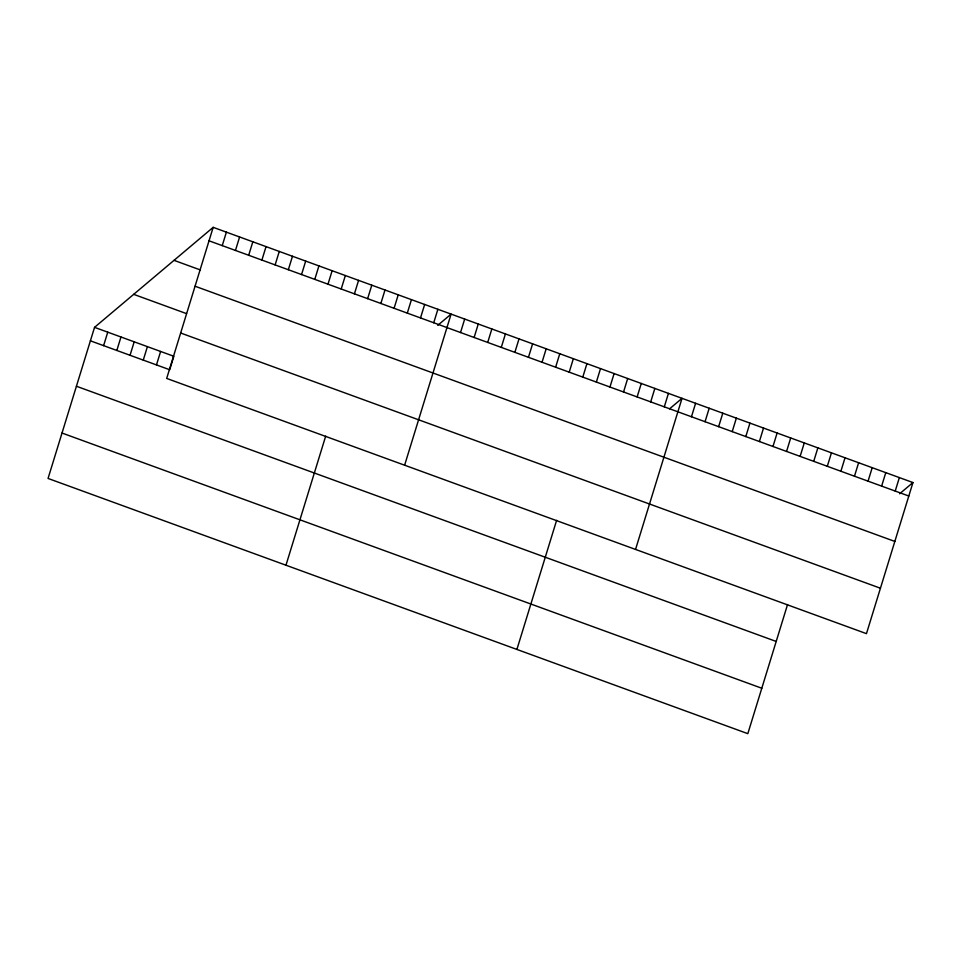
<?xml version="1.0" encoding="UTF-8"?>
<svg xmlns="http://www.w3.org/2000/svg" width="961" height="961" viewBox="0 0 961 961"><rect width="100%" height="100%" fill="white"/><g stroke="black" fill="none" stroke-linecap="round" stroke-linejoin="round"><path stroke-width="1.44" d="M213.174 227.337L166.685 378.43L866.462 633.647L912.95 482.554L213.174 227.337L94.538 327.353L48.05 478.446L747.826 733.663L787.552 604.553M103.608 345.648L107.752 332.17M116.822 350.465L120.966 336.999M130.047 355.282L134.192 341.816M143.261 360.111L147.405 346.633M156.475 364.928L160.619 351.462M222.243 245.632L226.388 232.154M235.457 250.449L239.601 236.983M248.683 255.266L252.827 241.8M261.897 260.095L266.041 246.617M275.122 264.912L279.267 251.446M288.336 269.729L292.48 256.263M301.55 274.558L305.694 261.08M314.776 279.375L318.92 265.897M327.989 284.192L332.134 270.726M341.203 289.021L345.347 275.543M354.429 293.838L358.573 280.36M367.643 298.655L371.787 285.189M285.97 565.224L325.695 436.114M380.856 303.472L385.001 290.006M394.082 308.301L398.226 294.823M407.296 313.118L411.44 299.652M420.51 317.935L424.654 304.469M433.735 322.764L437.88 309.286M404.617 465.208L451.093 314.115L437.748 325.359M460.535 332.53L464.68 319.064M474.121 337.491L478.266 324.013M487.707 342.44L491.852 328.974M501.282 347.401L505.426 333.923M514.868 352.351L519.012 338.885M528.454 357.312L532.598 343.834M542.04 362.261L546.184 348.783M555.626 367.21L559.77 353.744M569.212 372.171L573.357 358.693M582.786 377.12L586.931 363.654M596.373 382.082L600.517 368.604M516.898 649.444L556.623 520.333M609.959 387.031L614.103 373.565M623.545 391.98L627.689 378.514M637.131 396.941L641.275 383.463M650.705 401.89L654.849 388.424M664.291 406.851L668.436 393.373M635.545 549.428L682.022 398.334L669.565 408.833M691.464 416.762L695.608 403.284M705.05 421.711L709.194 408.245M718.636 426.66L722.78 413.194M732.21 431.621L736.354 418.143M745.796 436.57L749.94 423.104M759.382 441.531L763.527 428.053M772.968 446.481L777.113 433.015M786.554 451.43L790.699 437.964M800.129 456.391L804.273 442.913M813.715 461.34L817.859 447.874M827.301 466.301L831.445 452.823M840.887 471.25L845.031 457.784M854.473 476.212L858.617 462.734M868.059 481.161L872.204 467.695M881.633 486.11L885.778 472.644M895.22 491.071L899.364 477.593M899.604 493.798L912.95 482.554M209.03 240.803L908.806 496.02M174.025 260.347L200.453 269.981M195.059 286.222L894.835 541.439M133.687 294.342L186.554 313.634M180.656 333.011L880.444 588.228M94.538 327.353L173.845 356.279L169.701 369.745L90.394 340.819M76.412 386.238L776.2 641.455M62.021 433.039L761.797 688.244"/></g></svg>
